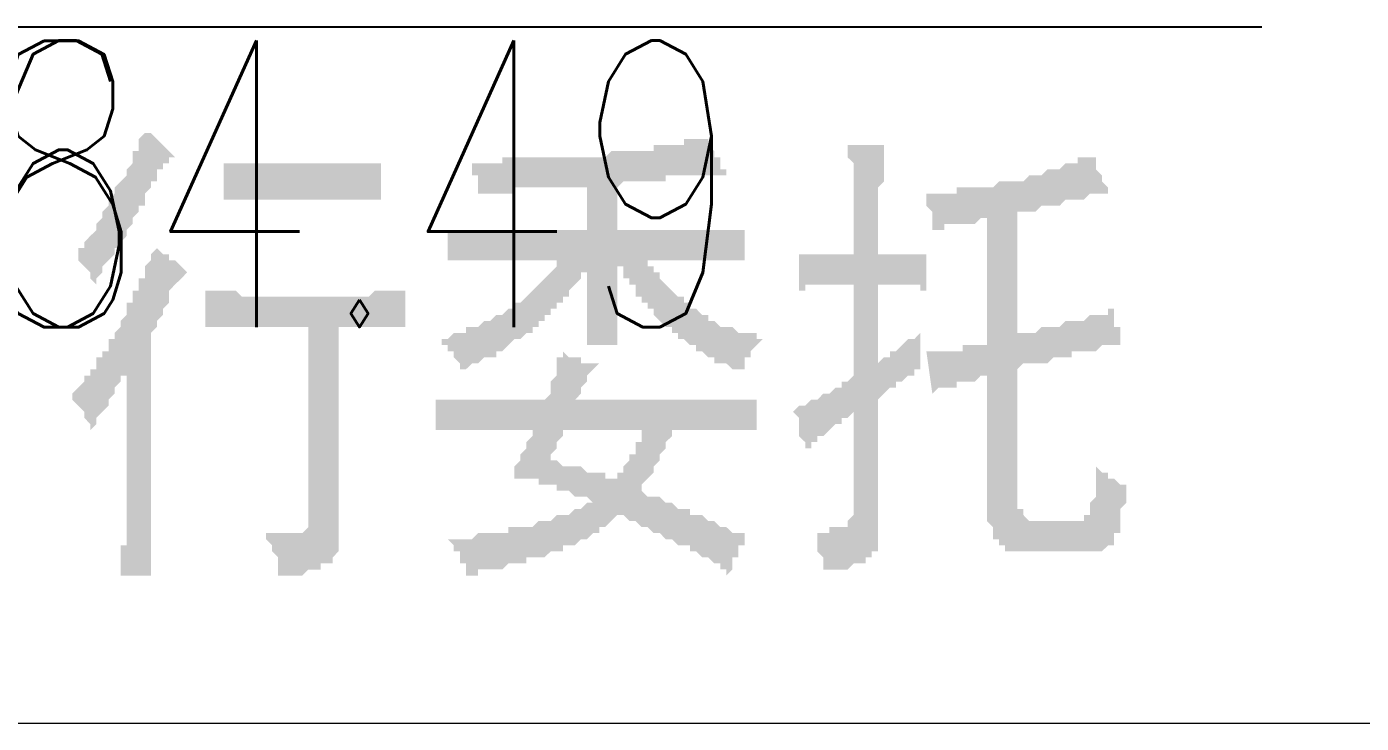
# Model space of a CAD drawing. Header units: millimetres. Extents: x 6156 to 7119, y 3162 to 3647.
# Drawn here: x 7019.28 to 7033.27, y 3521.16 to 3528.45 of the extents above; entities that cross this region are included whole.
import ezdxf
from ezdxf.enums import TextEntityAlignment as Align

# ---------------------------------------------------------------- set-up
doc = ezdxf.new("R2010")
doc.units = ezdxf.units.MM
doc.layers.add('图层1', color=7, linetype='Continuous')
doc.layers.add('点图2', color=30, linetype='Continuous', lineweight=5)
doc.styles.add('HBtxt', font='txt', dxfattribs={"width": 0.7, "bigfont": 'HZTXT'})

msp = doc.modelspace()

# ---------------------------------------------------------------- hatches: boundary and pattern name
at = {"layer": '图层1', "transparency": 33554559}
h = msp.add_hatch(color=256, dxfattribs=at)
h.paths.add_polyline_path([(7022.744, 3525.625), (7022.807, 3525.625), (7022.807, 3525.625), (7022.871, 3525.625), (7022.871, 3525.625), (7022.934, 3525.688), (7022.998, 3525.688), (7022.998, 3525.688), (7023.061, 3525.688), (7023.061, 3525.688), (7023.125, 3525.688), (7023.188, 3525.688), (7023.188, 3525.688), (7023.252, 3525.688), (7023.252, 3525.688), (7023.252, 3525.307), (7023.188, 3525.307), (7023.188, 3525.307), (7023.125, 3525.307), (7023.125, 3525.307), (7023.061, 3525.307), (7023.061, 3525.307), (7022.998, 3525.307), (7022.934, 3525.307), (7022.934, 3525.307), (7022.871, 3525.307), (7022.871, 3525.307), (7022.807, 3525.307), (7022.744, 3525.307), (7022.744, 3525.307), (7022.553, 3525.307), (7022.553, 3523.148), (7022.553, 3523.085), (7022.553, 3523.021), (7022.553, 3523.021), (7022.553, 3522.958), (7022.49, 3522.894), (7022.49, 3522.894), (7022.49, 3522.831), (7022.426, 3522.831), (7022.426, 3522.831), (7022.426, 3522.831), (7022.363, 3522.831), (7022.363, 3522.767), (7022.299, 3522.767), (7022.299, 3522.767), (7022.236, 3522.767), (7022.236, 3522.767), (7022.172, 3522.704), (7022.109, 3522.704), (7022.109, 3522.704), (7022.046, 3522.704), (7021.982, 3522.704), (7021.919, 3522.704), (7021.919, 3522.704), (7021.919, 3522.767), (7021.919, 3522.831), (7021.919, 3522.894), (7021.919, 3522.894), (7021.855, 3522.958), (7021.855, 3523.021), (7021.855, 3523.021), (7021.792, 3523.085), (7021.792, 3523.148), (7021.792, 3523.148), (7021.855, 3523.148), (7021.855, 3523.148), (7021.919, 3523.148), (7021.982, 3523.148), (7021.982, 3523.148), (7022.046, 3523.148), (7022.046, 3523.148), (7022.109, 3523.148), (7022.109, 3523.148), (7022.109, 3523.148), (7022.172, 3523.148), (7022.172, 3523.148), (7022.236, 3523.212), (7022.236, 3523.212), (7022.236, 3523.275), (7022.236, 3523.339), (7022.236, 3523.339), (7022.236, 3525.307), (7021.665, 3525.307), (7021.601, 3525.307), (7021.601, 3525.307), (7021.538, 3525.307), (7021.538, 3525.307), (7021.474, 3525.307), (7021.411, 3525.307), (7021.411, 3525.307), (7021.347, 3525.307), (7021.347, 3525.307), (7021.284, 3525.307), (7021.22, 3525.307), (7021.22, 3525.307), (7021.157, 3525.307), (7021.157, 3525.307), (7021.157, 3525.307), (7021.157, 3525.688), (7021.157, 3525.688), (7021.22, 3525.688), (7021.22, 3525.688), (7021.284, 3525.688), (7021.347, 3525.688), (7021.347, 3525.688), (7021.411, 3525.688), (7021.411, 3525.688), (7021.474, 3525.688), (7021.538, 3525.625), (7021.538, 3525.625), (7021.601, 3525.625), (7021.601, 3525.625), (7021.665, 3525.625), (7021.665, 3525.625)], flags=0)
h.paths.add_polyline_path([(7020.966, 3525.879), (7020.966, 3525.879), (7020.903, 3525.815), (7020.903, 3525.815), (7020.839, 3525.752), (7020.839, 3525.752), (7020.776, 3525.688), (7020.776, 3525.625), (7020.776, 3525.625), (7020.776, 3525.625), (7020.776, 3525.561), (7020.712, 3525.498), (7020.712, 3525.498), (7020.712, 3525.434), (7020.649, 3525.371), (7020.649, 3525.371), (7020.649, 3525.307), (7020.585, 3525.244), (7020.585, 3525.244), (7020.585, 3523.466), (7020.585, 3523.466), (7020.585, 3523.402), (7020.585, 3523.339), (7020.585, 3523.339), (7020.585, 3523.275), (7020.585, 3523.212), (7020.585, 3523.212), (7020.585, 3523.148), (7020.585, 3523.085), (7020.585, 3523.021), (7020.585, 3522.958), (7020.585, 3522.894), (7020.585, 3522.831), (7020.585, 3522.767), (7020.585, 3522.704), (7020.585, 3522.704), (7020.268, 3522.704), (7020.268, 3522.767), (7020.268, 3522.831), (7020.268, 3522.894), (7020.268, 3522.958), (7020.268, 3523.021), (7020.331, 3523.021), (7020.331, 3523.085), (7020.331, 3523.148), (7020.331, 3523.212), (7020.331, 3523.275), (7020.331, 3523.275), (7020.331, 3523.339), (7020.331, 3523.402), (7020.331, 3523.466), (7020.331, 3523.466), (7020.331, 3523.529), (7020.331, 3523.529), (7020.331, 3523.593), (7020.331, 3524.799), (7020.268, 3524.799), (7020.268, 3524.736), (7020.268, 3524.736), (7020.204, 3524.672), (7020.204, 3524.609), (7020.204, 3524.609), (7020.141, 3524.545), (7020.141, 3524.545), (7020.141, 3524.482), (7020.077, 3524.418), (7020.077, 3524.418), (7020.014, 3524.355), (7020.014, 3524.291), (7020.014, 3524.291), (7019.95, 3524.228), (7019.95, 3524.228), (7019.95, 3524.291), (7019.887, 3524.355), (7019.887, 3524.355), (7019.887, 3524.418), (7019.823, 3524.482), (7019.823, 3524.482), (7019.76, 3524.545), (7019.76, 3524.545), (7019.76, 3524.545), (7019.76, 3524.609), (7019.823, 3524.672), (7019.823, 3524.672), (7019.887, 3524.736), (7019.887, 3524.799), (7019.95, 3524.799), (7019.95, 3524.863), (7020.014, 3524.863), (7020.014, 3524.926), (7020.014, 3524.99), (7020.077, 3524.99), (7020.077, 3525.053), (7020.141, 3525.053), (7020.141, 3525.117), (7020.141, 3525.18), (7020.204, 3525.18), (7020.204, 3525.244), (7020.204, 3525.244), (7020.268, 3525.307), (7020.268, 3525.307), (7020.268, 3525.371), (7020.268, 3525.371), (7020.331, 3525.434), (7020.331, 3525.498), (7020.331, 3525.561), (7020.395, 3525.561), (7020.395, 3525.625), (7020.395, 3525.688), (7020.458, 3525.688), (7020.458, 3525.752), (7020.458, 3525.815), (7020.522, 3525.815), (7020.522, 3525.879), (7020.522, 3525.942), (7020.522, 3525.942), (7020.585, 3526.006), (7020.585, 3526.069), (7020.585, 3526.069), (7020.649, 3526.133), (7020.649, 3526.133), (7020.649, 3526.133), (7020.712, 3526.069), (7020.712, 3526.069), (7020.776, 3526.069), (7020.776, 3526.006), (7020.839, 3526.006), (7020.839, 3526.006), (7020.903, 3525.942), (7020.903, 3525.942), (7020.966, 3525.879), (7020.966, 3525.879)], flags=0)
h.paths.add_polyline_path([(7022.49, 3527.022), (7022.553, 3527.022), (7022.553, 3527.022), (7022.617, 3527.022), (7022.617, 3527.022), (7022.68, 3527.022), (7022.68, 3527.022), (7022.744, 3527.022), (7022.807, 3527.022), (7022.807, 3527.022), (7022.871, 3527.022), (7022.871, 3527.022), (7022.934, 3527.022), (7022.998, 3527.022), (7022.998, 3527.022), (7022.998, 3526.641), (7022.998, 3526.641), (7022.934, 3526.641), (7022.871, 3526.641), (7022.871, 3526.641), (7022.807, 3526.641), (7022.807, 3526.641), (7022.744, 3526.641), (7022.68, 3526.641), (7022.68, 3526.641), (7022.617, 3526.641), (7022.617, 3526.641), (7022.553, 3526.641), (7022.49, 3526.641), (7022.49, 3526.641), (7022.49, 3526.641), (7021.919, 3526.641), (7021.855, 3526.641), (7021.855, 3526.641), (7021.792, 3526.641), (7021.728, 3526.641), (7021.728, 3526.641), (7021.665, 3526.641), (7021.601, 3526.641), (7021.601, 3526.641), (7021.538, 3526.641), (7021.538, 3526.641), (7021.474, 3526.641), (7021.474, 3526.641), (7021.411, 3526.641), (7021.411, 3526.641), (7021.347, 3526.641), (7021.347, 3527.022), (7021.411, 3527.022), (7021.411, 3527.022), (7021.474, 3527.022), (7021.474, 3527.022), (7021.538, 3527.022), (7021.538, 3527.022), (7021.601, 3527.022), (7021.601, 3527.022), (7021.665, 3527.022), (7021.728, 3527.022), (7021.728, 3527.022), (7021.792, 3527.022), (7021.855, 3527.022), (7021.855, 3527.022), (7021.919, 3527.022)], flags=0)
h.paths.add_polyline_path([(7020.839, 3527.085), (7020.839, 3527.085), (7020.776, 3527.085), (7020.776, 3527.085), (7020.776, 3527.022), (7020.712, 3527.022), (7020.712, 3526.958), (7020.649, 3526.958), (7020.649, 3526.895), (7020.649, 3526.831), (7020.585, 3526.831), (7020.585, 3526.768), (7020.522, 3526.704), (7020.522, 3526.704), (7020.522, 3526.641), (7020.522, 3526.577), (7020.458, 3526.577), (7020.458, 3526.514), (7020.458, 3526.514), (7020.395, 3526.45), (7020.395, 3526.387), (7020.395, 3526.387), (7020.331, 3526.323), (7020.331, 3526.323), (7020.331, 3526.26), (7020.268, 3526.196), (7020.268, 3526.196), (7020.268, 3526.133), (7020.204, 3526.133), (7020.204, 3526.069), (7020.141, 3526.006), (7020.141, 3526.006), (7020.077, 3525.942), (7020.077, 3525.879), (7020.077, 3525.879), (7020.014, 3525.815), (7020.014, 3525.752), (7019.95, 3525.815), (7019.95, 3525.879), (7019.95, 3525.879), (7019.887, 3525.942), (7019.887, 3525.942), (7019.823, 3526.006), (7019.823, 3526.069), (7019.823, 3526.069), (7019.823, 3526.133), (7019.887, 3526.133), (7019.887, 3526.196), (7019.887, 3526.196), (7019.95, 3526.26), (7019.95, 3526.26), (7020.014, 3526.323), (7020.014, 3526.387), (7020.014, 3526.387), (7020.077, 3526.45), (7020.077, 3526.45), (7020.077, 3526.514), (7020.141, 3526.577), (7020.141, 3526.577), (7020.141, 3526.641), (7020.204, 3526.704), (7020.204, 3526.704), (7020.204, 3526.768), (7020.268, 3526.831), (7020.268, 3526.831), (7020.331, 3526.895), (7020.331, 3526.958), (7020.331, 3526.958), (7020.395, 3527.022), (7020.395, 3527.085), (7020.395, 3527.149), (7020.458, 3527.149), (7020.458, 3527.212), (7020.458, 3527.212), (7020.458, 3527.276), (7020.522, 3527.339), (7020.522, 3527.339), (7020.522, 3527.403), (7020.522, 3527.339), (7020.585, 3527.339), (7020.585, 3527.339), (7020.649, 3527.276), (7020.649, 3527.276), (7020.712, 3527.212), (7020.712, 3527.212), (7020.776, 3527.149), (7020.776, 3527.149), (7020.839, 3527.085), (7020.839, 3527.085)], flags=0)
h = msp.add_hatch(color=256, dxfattribs=at)
h.paths.add_polyline_path([(7026.617, 3526.895), (7026.617, 3526.895), (7026.554, 3526.895), (7026.554, 3526.895), (7026.49, 3526.895), (7026.427, 3526.895), (7026.427, 3526.895), (7026.363, 3526.895), (7026.363, 3526.895), (7026.3, 3526.895), (7026.3, 3526.895), (7026.236, 3526.895), (7026.173, 3526.895), (7026.173, 3526.895), (7026.109, 3526.895), (7026.046, 3526.895), (7026.046, 3526.895), (7025.982, 3526.895), (7025.982, 3526.831), (7025.919, 3526.831), (7025.855, 3526.831), (7025.855, 3526.831), (7025.792, 3526.831), (7025.792, 3526.831), (7025.728, 3526.831), (7025.728, 3526.831), (7025.665, 3526.831), (7025.601, 3526.831), (7025.601, 3526.831), (7025.538, 3526.831), (7025.538, 3526.831), (7025.474, 3526.768), (7025.474, 3526.768), (7025.474, 3526.323), (7026.3, 3526.323), (7026.3, 3526.323), (7026.363, 3526.323), (7026.427, 3526.323), (7026.49, 3526.323), (7026.49, 3526.323), (7026.554, 3526.323), (7026.554, 3526.323), (7026.617, 3526.323), (7026.681, 3526.323), (7026.681, 3526.323), (7026.744, 3526.323), (7026.744, 3526.323), (7026.808, 3526.323), (7026.808, 3526.323), (7026.808, 3526.323), (7026.808, 3526.006), (7026.808, 3526.006), (7026.744, 3526.006), (7026.744, 3526.006), (7026.681, 3526.006), (7026.681, 3526.006), (7026.617, 3526.006), (7026.617, 3526.006), (7026.554, 3526.006), (7026.554, 3526.006), (7026.49, 3526.006), (7026.427, 3526.006), (7026.427, 3526.006), (7026.363, 3526.006), (7026.3, 3526.006), (7026.3, 3526.006), (7025.792, 3526.006), (7025.792, 3525.942), (7025.855, 3525.942), (7025.855, 3525.879), (7025.919, 3525.879), (7025.919, 3525.815), (7025.919, 3525.815), (7025.982, 3525.752), (7025.982, 3525.752), (7026.046, 3525.688), (7026.046, 3525.688), (7026.109, 3525.625), (7026.109, 3525.625), (7026.173, 3525.625), (7026.173, 3525.561), (7026.236, 3525.561), (7026.236, 3525.498), (7026.3, 3525.498), (7026.3, 3525.498), (7026.363, 3525.434), (7026.363, 3525.434), (7026.427, 3525.434), (7026.427, 3525.371), (7026.49, 3525.371), (7026.49, 3525.371), (7026.554, 3525.307), (7026.617, 3525.307), (7026.617, 3525.307), (7026.681, 3525.307), (7026.681, 3525.307), (7026.744, 3525.244), (7026.744, 3525.244), (7026.808, 3525.244), (7026.808, 3525.244), (7026.871, 3525.244), (7026.935, 3525.244), (7026.935, 3525.18), (7026.998, 3525.18), (7026.998, 3525.18), (7026.998, 3525.18), (7026.935, 3525.117), (7026.935, 3525.117), (7026.871, 3525.053), (7026.871, 3525.053), (7026.871, 3524.99), (7026.808, 3524.99), (7026.808, 3524.926), (7026.808, 3524.863), (7026.808, 3524.863), (7026.744, 3524.863), (7026.681, 3524.863), (7026.681, 3524.863), (7026.617, 3524.926), (7026.617, 3524.926), (7026.554, 3524.926), (7026.49, 3524.926), (7026.49, 3524.99), (7026.427, 3524.99), (7026.427, 3524.99), (7026.363, 3525.053), (7026.363, 3525.053), (7026.3, 3525.053), (7026.3, 3525.117), (7026.236, 3525.117), (7026.236, 3525.117), (7026.173, 3525.18), (7026.173, 3525.18), (7026.109, 3525.18), (7026.109, 3525.244), (7026.046, 3525.244), (7026.046, 3525.244), (7026.046, 3525.307), (7025.982, 3525.307), (7025.982, 3525.307), (7025.919, 3525.371), (7025.919, 3525.371), (7025.855, 3525.434), (7025.855, 3525.434), (7025.855, 3525.498), (7025.792, 3525.498), (7025.792, 3525.561), (7025.728, 3525.561), (7025.728, 3525.625), (7025.665, 3525.625), (7025.665, 3525.688), (7025.665, 3525.752), (7025.601, 3525.752), (7025.601, 3525.815), (7025.538, 3525.815), (7025.538, 3525.879), (7025.538, 3525.942), (7025.474, 3525.942), (7025.474, 3526.006), (7025.474, 3526.006), (7025.474, 3525.942), (7025.474, 3525.879), (7025.474, 3525.815), (7025.474, 3525.752), (7025.474, 3525.688), (7025.474, 3525.625), (7025.474, 3525.561), (7025.474, 3525.498), (7025.474, 3525.434), (7025.474, 3525.434), (7025.474, 3525.371), (7025.474, 3525.307), (7025.474, 3525.244), (7025.474, 3525.244), (7025.474, 3525.18), (7025.474, 3525.18), (7025.474, 3525.117), (7025.474, 3525.117), (7025.157, 3525.117), (7025.157, 3525.117), (7025.157, 3525.18), (7025.157, 3525.244), (7025.157, 3525.244), (7025.157, 3525.307), (7025.157, 3525.371), (7025.157, 3525.371), (7025.157, 3525.434), (7025.157, 3525.498), (7025.157, 3525.561), (7025.157, 3525.625), (7025.157, 3525.625), (7025.157, 3525.688), (7025.157, 3525.752), (7025.157, 3525.815), (7025.157, 3525.879), (7025.157, 3525.942), (7025.157, 3525.879), (7025.093, 3525.879), (7025.093, 3525.815), (7025.03, 3525.752), (7025.03, 3525.752), (7024.966, 3525.688), (7024.966, 3525.688), (7024.966, 3525.625), (7024.903, 3525.625), (7024.903, 3525.561), (7024.839, 3525.561), (7024.839, 3525.498), (7024.776, 3525.498), (7024.776, 3525.434), (7024.712, 3525.434), (7024.712, 3525.371), (7024.649, 3525.371), (7024.649, 3525.307), (7024.585, 3525.307), (7024.585, 3525.307), (7024.585, 3525.244), (7024.522, 3525.244), (7024.522, 3525.244), (7024.522, 3525.244), (7024.459, 3525.18), (7024.395, 3525.18), (7024.395, 3525.18), (7024.332, 3525.117), (7024.332, 3525.117), (7024.268, 3525.053), (7024.268, 3525.053), (7024.205, 3525.053), (7024.205, 3524.99), (7024.141, 3524.99), (7024.141, 3524.99), (7024.078, 3524.99), (7024.014, 3524.926), (7024.014, 3524.926), (7023.951, 3524.926), (7023.951, 3524.926), (7023.887, 3524.863), (7023.887, 3524.863), (7023.824, 3524.863), (7023.824, 3524.863), (7023.824, 3524.863), (7023.824, 3524.926), (7023.76, 3524.99), (7023.76, 3524.99), (7023.76, 3525.053), (7023.697, 3525.053), (7023.697, 3525.117), (7023.633, 3525.117), (7023.633, 3525.18), (7023.633, 3525.18), (7023.633, 3525.18), (7023.697, 3525.18), (7023.76, 3525.244), (7023.76, 3525.244), (7023.824, 3525.244), (7023.887, 3525.244), (7023.887, 3525.307), (7023.951, 3525.307), (7023.951, 3525.307), (7024.014, 3525.307), (7024.014, 3525.307), (7024.078, 3525.371), (7024.141, 3525.371), (7024.141, 3525.371), (7024.205, 3525.434), (7024.205, 3525.434), (7024.268, 3525.434), (7024.268, 3525.434), (7024.332, 3525.498), (7024.332, 3525.498), (7024.332, 3525.498), (7024.395, 3525.498), (7024.395, 3525.561), (7024.459, 3525.561), (7024.459, 3525.561), (7024.522, 3525.625), (7024.522, 3525.625), (7024.585, 3525.688), (7024.585, 3525.688), (7024.649, 3525.752), (7024.649, 3525.752), (7024.712, 3525.815), (7024.712, 3525.815), (7024.776, 3525.879), (7024.776, 3525.879), (7024.839, 3525.942), (7024.839, 3525.942), (7024.839, 3526.006), (7024.903, 3526.006), (7024.268, 3526.006), (7024.205, 3526.006), (7024.205, 3526.006), (7024.141, 3526.006), (7024.141, 3526.006), (7024.078, 3526.006), (7024.014, 3526.006), (7024.014, 3526.006), (7023.951, 3526.006), (7023.951, 3526.006), (7023.887, 3526.006), (7023.824, 3526.006), (7023.824, 3526.006), (7023.76, 3526.006), (7023.76, 3526.006), (7023.697, 3526.006), (7023.697, 3526.323), (7023.76, 3526.323), (7023.824, 3526.323), (7023.824, 3526.323), (7023.887, 3526.323), (7023.887, 3526.323), (7023.951, 3526.323), (7024.014, 3526.323), (7024.014, 3526.323), (7024.078, 3526.323), (7024.078, 3526.323), (7024.141, 3526.323), (7024.141, 3526.323), (7024.205, 3526.323), (7024.268, 3526.323), (7024.268, 3526.323), (7025.157, 3526.323), (7025.157, 3526.768), (7025.157, 3526.768), (7025.093, 3526.768), (7025.03, 3526.768), (7025.03, 3526.768), (7024.966, 3526.768), (7024.966, 3526.768), (7024.903, 3526.768), (7024.839, 3526.768), (7024.839, 3526.768), (7024.776, 3526.768), (7024.776, 3526.768), (7024.712, 3526.768), (7024.712, 3526.768), (7024.649, 3526.768), (7024.649, 3526.768), (7024.585, 3526.768), (7024.585, 3526.768), (7024.522, 3526.768), (7024.459, 3526.768), (7024.459, 3526.768), (7024.395, 3526.768), (7024.395, 3526.704), (7024.332, 3526.704), (7024.268, 3526.704), (7024.268, 3526.704), (7024.205, 3526.704), (7024.205, 3526.704), (7024.141, 3526.704), (7024.078, 3526.704), (7024.078, 3526.704), (7024.014, 3526.704), (7024.014, 3526.704), (7024.014, 3526.768), (7024.014, 3526.768), (7024.014, 3526.831), (7024.014, 3526.895), (7023.951, 3526.895), (7023.951, 3526.958), (7023.951, 3527.022), (7023.951, 3527.022), (7023.951, 3527.022), (7024.014, 3527.022), (7024.014, 3527.022), (7024.078, 3527.022), (7024.141, 3527.022), (7024.141, 3527.022), (7024.205, 3527.022), (7024.268, 3527.022), (7024.268, 3527.085), (7024.332, 3527.085), (7024.395, 3527.085), (7024.395, 3527.085), (7024.459, 3527.085), (7024.459, 3527.085), (7024.522, 3527.085), (7024.585, 3527.085), (7024.585, 3527.085), (7024.649, 3527.085), (7024.649, 3527.085), (7024.712, 3527.085), (7024.776, 3527.085), (7024.776, 3527.085), (7024.839, 3527.085), (7024.839, 3527.085), (7024.903, 3527.085), (7024.903, 3527.085), (7024.966, 3527.085), (7025.03, 3527.085), (7025.03, 3527.085), (7025.093, 3527.085), (7025.093, 3527.085), (7025.157, 3527.085), (7025.157, 3527.085), (7025.22, 3527.085), (7025.22, 3527.085), (7025.284, 3527.085), (7025.284, 3527.085), (7025.347, 3527.085), (7025.411, 3527.149), (7025.411, 3527.149), (7025.474, 3527.149), (7025.538, 3527.149), (7025.538, 3527.149), (7025.601, 3527.149), (7025.601, 3527.149), (7025.665, 3527.149), (7025.728, 3527.149), (7025.728, 3527.149), (7025.792, 3527.149), (7025.855, 3527.149), (7025.855, 3527.212), (7025.919, 3527.212), (7025.919, 3527.212), (7025.982, 3527.212), (7025.982, 3527.212), (7026.046, 3527.212), (7026.109, 3527.212), (7026.109, 3527.212), (7026.173, 3527.212), (7026.173, 3527.276), (7026.236, 3527.276), (7026.236, 3527.276), (7026.3, 3527.276), (7026.3, 3527.276), (7026.363, 3527.276), (7026.363, 3527.276), (7026.427, 3527.276), (7026.427, 3527.276), (7026.427, 3527.212), (7026.49, 3527.149), (7026.49, 3527.085), (7026.554, 3527.085), (7026.554, 3527.022), (7026.554, 3526.958), (7026.617, 3526.958), (7026.617, 3526.958), (7026.617, 3526.895), (7026.617, 3526.895)], flags=0)
h.paths.add_polyline_path([(7025.284, 3524.926), (7025.22, 3524.863), (7025.22, 3524.863), (7025.157, 3524.799), (7025.157, 3524.736), (7025.157, 3524.736), (7025.093, 3524.672), (7025.093, 3524.672), (7025.093, 3524.609), (7025.03, 3524.545), (7025.03, 3524.545), (7026.427, 3524.545), (7026.427, 3524.545), (7026.49, 3524.545), (7026.554, 3524.545), (7026.554, 3524.545), (7026.617, 3524.545), (7026.617, 3524.545), (7026.681, 3524.545), (7026.744, 3524.545), (7026.744, 3524.545), (7026.808, 3524.545), (7026.808, 3524.545), (7026.871, 3524.545), (7026.871, 3524.545), (7026.935, 3524.545), (7026.935, 3524.228), (7026.871, 3524.228), (7026.871, 3524.228), (7026.808, 3524.228), (7026.744, 3524.228), (7026.744, 3524.228), (7026.681, 3524.228), (7026.681, 3524.228), (7026.617, 3524.228), (7026.554, 3524.228), (7026.554, 3524.228), (7026.49, 3524.228), (7026.49, 3524.228), (7026.427, 3524.228), (7026.427, 3524.228), (7026.046, 3524.228), (7026.046, 3524.164), (7026.046, 3524.164), (7025.982, 3524.101), (7025.982, 3524.037), (7025.982, 3524.037), (7025.919, 3523.974), (7025.919, 3523.91), (7025.919, 3523.91), (7025.855, 3523.847), (7025.855, 3523.783), (7025.855, 3523.783), (7025.792, 3523.72), (7025.792, 3523.72), (7025.728, 3523.656), (7025.728, 3523.593), (7025.728, 3523.593), (7025.728, 3523.593), (7025.792, 3523.529), (7025.855, 3523.529), (7025.855, 3523.529), (7025.919, 3523.529), (7025.982, 3523.466), (7025.982, 3523.466), (7026.046, 3523.466), (7026.046, 3523.466), (7026.109, 3523.402), (7026.173, 3523.402), (7026.173, 3523.402), (7026.236, 3523.402), (7026.236, 3523.339), (7026.3, 3523.339), (7026.3, 3523.339), (7026.363, 3523.339), (7026.427, 3523.276), (7026.427, 3523.276), (7026.49, 3523.276), (7026.49, 3523.276), (7026.554, 3523.212), (7026.554, 3523.212), (7026.617, 3523.212), (7026.617, 3523.212), (7026.681, 3523.149), (7026.681, 3523.149), (7026.744, 3523.149), (7026.744, 3523.149), (7026.808, 3523.149), (7026.808, 3523.085), (7026.808, 3523.085), (7026.808, 3523.085), (7026.808, 3523.022), (7026.744, 3523.022), (7026.744, 3522.958), (7026.744, 3522.895), (7026.681, 3522.895), (7026.681, 3522.831), (7026.681, 3522.768), (7026.681, 3522.768), (7026.617, 3522.704), (7026.617, 3522.768), (7026.617, 3522.768), (7026.554, 3522.768), (7026.554, 3522.768), (7026.554, 3522.831), (7026.49, 3522.831), (7026.49, 3522.831), (7026.49, 3522.831), (7026.427, 3522.895), (7026.427, 3522.895), (7026.363, 3522.895), (7026.363, 3522.895), (7026.3, 3522.958), (7026.3, 3522.958), (7026.236, 3522.958), (7026.236, 3523.022), (7026.173, 3523.022), (7026.173, 3523.022), (7026.109, 3523.022), (7026.046, 3523.085), (7026.046, 3523.085), (7025.982, 3523.085), (7025.919, 3523.149), (7025.919, 3523.149), (7025.855, 3523.149), (7025.792, 3523.212), (7025.792, 3523.212), (7025.728, 3523.212), (7025.665, 3523.276), (7025.665, 3523.276), (7025.601, 3523.276), (7025.538, 3523.339), (7025.474, 3523.339), (7025.474, 3523.339), (7025.411, 3523.276), (7025.411, 3523.276), (7025.347, 3523.212), (7025.347, 3523.212), (7025.284, 3523.212), (7025.284, 3523.149), (7025.22, 3523.149), (7025.22, 3523.149), (7025.157, 3523.085), (7025.157, 3523.085), (7025.093, 3523.085), (7025.093, 3523.085), (7025.03, 3523.022), (7025.03, 3523.022), (7024.966, 3523.022), (7024.903, 3523.022), (7024.903, 3522.958), (7024.839, 3522.958), (7024.839, 3522.958), (7024.776, 3522.958), (7024.712, 3522.895), (7024.712, 3522.895), (7024.649, 3522.895), (7024.649, 3522.895), (7024.585, 3522.895), (7024.522, 3522.895), (7024.522, 3522.831), (7024.459, 3522.831), (7024.395, 3522.831), (7024.395, 3522.831), (7024.332, 3522.831), (7024.268, 3522.768), (7024.268, 3522.768), (7024.205, 3522.768), (7024.205, 3522.768), (7024.141, 3522.768), (7024.141, 3522.768), (7024.078, 3522.768), (7024.014, 3522.768), (7024.014, 3522.704), (7023.951, 3522.704), (7023.951, 3522.704), (7023.951, 3522.704), (7023.887, 3522.704), (7023.887, 3522.704), (7023.887, 3522.768), (7023.887, 3522.768), (7023.887, 3522.831), (7023.824, 3522.831), (7023.824, 3522.895), (7023.824, 3522.958), (7023.76, 3522.958), (7023.76, 3523.022), (7023.697, 3523.085), (7023.697, 3523.085), (7023.76, 3523.085), (7023.76, 3523.085), (7023.824, 3523.085), (7023.887, 3523.085), (7023.951, 3523.085), (7023.951, 3523.085), (7024.014, 3523.149), (7024.014, 3523.149), (7024.078, 3523.149), (7024.141, 3523.149), (7024.141, 3523.149), (7024.205, 3523.149), (7024.268, 3523.149), (7024.268, 3523.149), (7024.332, 3523.149), (7024.332, 3523.212), (7024.395, 3523.212), (7024.395, 3523.212), (7024.459, 3523.212), (7024.459, 3523.212), (7024.522, 3523.212), (7024.522, 3523.212), (7024.585, 3523.212), (7024.585, 3523.212), (7024.649, 3523.276), (7024.649, 3523.276), (7024.712, 3523.276), (7024.776, 3523.276), (7024.776, 3523.276), (7024.839, 3523.339), (7024.903, 3523.339), (7024.903, 3523.339), (7024.966, 3523.339), (7024.966, 3523.339), (7025.03, 3523.402), (7025.03, 3523.402), (7025.093, 3523.402), (7025.093, 3523.402), (7025.157, 3523.466), (7025.157, 3523.466), (7025.22, 3523.466), (7025.22, 3523.466), (7025.157, 3523.529), (7025.157, 3523.529), (7025.093, 3523.529), (7025.03, 3523.529), (7025.03, 3523.529), (7024.966, 3523.593), (7024.966, 3523.593), (7024.903, 3523.593), (7024.903, 3523.593), (7024.839, 3523.593), (7024.839, 3523.656), (7024.776, 3523.656), (7024.776, 3523.656), (7024.712, 3523.656), (7024.712, 3523.656), (7024.649, 3523.656), (7024.649, 3523.72), (7024.585, 3523.72), (7024.522, 3523.72), (7024.522, 3523.72), (7024.459, 3523.72), (7024.395, 3523.72), (7024.395, 3523.783), (7024.332, 3523.783), (7024.395, 3523.783), (7024.395, 3523.847), (7024.459, 3523.91), (7024.459, 3523.974), (7024.459, 3523.974), (7024.522, 3524.037), (7024.522, 3524.101), (7024.522, 3524.101), (7024.585, 3524.164), (7024.585, 3524.164), (7024.585, 3524.228), (7024.649, 3524.228), (7024.141, 3524.228), (7024.078, 3524.228), (7024.078, 3524.228), (7024.014, 3524.228), (7024.014, 3524.228), (7023.951, 3524.228), (7023.951, 3524.228), (7023.887, 3524.228), (7023.824, 3524.228), (7023.824, 3524.228), (7023.76, 3524.228), (7023.76, 3524.228), (7023.697, 3524.228), (7023.633, 3524.228), (7023.633, 3524.228), (7023.57, 3524.228), (7023.57, 3524.228), (7023.57, 3524.545), (7023.633, 3524.545), (7023.633, 3524.545), (7023.697, 3524.545), (7023.697, 3524.545), (7023.76, 3524.545), (7023.824, 3524.545), (7023.824, 3524.545), (7023.887, 3524.545), (7023.887, 3524.545), (7023.951, 3524.545), (7024.014, 3524.545), (7024.014, 3524.545), (7024.078, 3524.545), (7024.078, 3524.545), (7024.141, 3524.545), (7024.141, 3524.545), (7024.712, 3524.545), (7024.776, 3524.609), (7024.776, 3524.609), (7024.776, 3524.672), (7024.776, 3524.736), (7024.839, 3524.799), (7024.839, 3524.799), (7024.839, 3524.863), (7024.839, 3524.926), (7024.839, 3524.99), (7024.903, 3524.99), (7024.903, 3525.053), (7024.903, 3525.053), (7024.903, 3525.053), (7024.966, 3524.99), (7025.03, 3524.99), (7025.03, 3524.99), (7025.093, 3524.99), (7025.093, 3524.926), (7025.157, 3524.926), (7025.157, 3524.926), (7025.22, 3524.926), (7025.22, 3524.926), (7025.284, 3524.926)], flags=0)
h.paths.add_polyline_path([(7024.776, 3523.91), (7024.839, 3523.91), (7024.839, 3523.91), (7024.903, 3523.847), (7024.966, 3523.847), (7025.03, 3523.847), (7025.03, 3523.847), (7025.093, 3523.847), (7025.157, 3523.783), (7025.157, 3523.783), (7025.22, 3523.783), (7025.22, 3523.783), (7025.284, 3523.783), (7025.284, 3523.783), (7025.347, 3523.783), (7025.347, 3523.72), (7025.411, 3523.72), (7025.411, 3523.72), (7025.474, 3523.72), (7025.474, 3523.72), (7025.474, 3523.783), (7025.538, 3523.783), (7025.538, 3523.847), (7025.601, 3523.91), (7025.601, 3523.91), (7025.601, 3523.974), (7025.665, 3523.974), (7025.665, 3524.037), (7025.665, 3524.101), (7025.728, 3524.101), (7025.728, 3524.164), (7025.728, 3524.164), (7025.728, 3524.228), (7025.728, 3524.228), (7024.966, 3524.228), (7024.903, 3524.228), (7024.903, 3524.164), (7024.903, 3524.164), (7024.839, 3524.101), (7024.839, 3524.101), (7024.839, 3524.037), (7024.776, 3523.974), (7024.776, 3523.91)], flags=0)
h = msp.add_hatch(color=256, dxfattribs=at)
h.paths.add_polyline_path([(7030.745, 3525.117), (7030.681, 3525.117), (7030.681, 3525.117), (7030.681, 3525.117), (7030.681, 3525.117), (7030.618, 3525.117), (7030.618, 3525.117), (7030.618, 3525.117), (7030.554, 3525.117), (7030.554, 3525.117), (7030.491, 3525.053), (7030.491, 3525.053), (7030.427, 3525.053), (7030.427, 3525.053), (7030.364, 3525.053), (7030.364, 3525.053), (7030.3, 3525.053), (7030.237, 3525.053), (7030.237, 3524.99), (7030.173, 3524.99), (7030.11, 3524.99), (7030.046, 3524.99), (7030.046, 3524.99), (7029.983, 3524.926), (7029.919, 3524.926), (7029.856, 3524.926), (7029.792, 3524.926), (7029.729, 3524.926), (7029.665, 3524.863), (7029.665, 3524.863), (7029.665, 3523.529), (7029.665, 3523.529), (7029.665, 3523.466), (7029.665, 3523.402), (7029.729, 3523.402), (7029.729, 3523.339), (7029.729, 3523.339), (7029.792, 3523.275), (7029.792, 3523.275), (7029.856, 3523.275), (7029.856, 3523.275), (7029.919, 3523.275), (7030.237, 3523.275), (7030.3, 3523.275), (7030.3, 3523.275), (7030.364, 3523.275), (7030.364, 3523.339), (7030.427, 3523.339), (7030.427, 3523.339), (7030.427, 3523.339), (7030.427, 3523.402), (7030.427, 3523.402), (7030.427, 3523.466), (7030.491, 3523.529), (7030.491, 3523.529), (7030.491, 3523.593), (7030.491, 3523.656), (7030.491, 3523.72), (7030.491, 3523.847), (7030.491, 3523.847), (7030.554, 3523.783), (7030.554, 3523.783), (7030.618, 3523.783), (7030.618, 3523.72), (7030.681, 3523.72), (7030.681, 3523.72), (7030.745, 3523.656), (7030.745, 3523.656), (7030.808, 3523.656), (7030.808, 3523.656), (7030.808, 3523.593), (7030.808, 3523.529), (7030.808, 3523.466), (7030.745, 3523.402), (7030.745, 3523.339), (7030.745, 3523.275), (7030.745, 3523.275), (7030.745, 3523.212), (7030.745, 3523.148), (7030.681, 3523.148), (7030.681, 3523.085), (7030.681, 3523.085), (7030.681, 3523.085), (7030.681, 3523.021), (7030.618, 3523.021), (7030.618, 3523.021), (7030.554, 3522.958), (7030.554, 3522.958), (7030.491, 3522.958), (7030.427, 3522.958), (7030.427, 3522.958), (7030.364, 3522.958), (7030.364, 3522.958), (7029.729, 3522.958), (7029.665, 3522.958), (7029.665, 3522.958), (7029.602, 3522.958), (7029.602, 3522.958), (7029.538, 3522.958), (7029.538, 3523.021), (7029.475, 3523.021), (7029.475, 3523.085), (7029.411, 3523.085), (7029.411, 3523.148), (7029.411, 3523.148), (7029.411, 3523.212), (7029.411, 3523.212), (7029.348, 3523.275), (7029.348, 3523.275), (7029.348, 3524.799), (7029.348, 3524.799), (7029.284, 3524.799), (7029.221, 3524.736), (7029.221, 3524.736), (7029.157, 3524.736), (7029.094, 3524.736), (7029.094, 3524.736), (7029.03, 3524.736), (7029.03, 3524.672), (7028.967, 3524.672), (7028.967, 3524.672), (7028.903, 3524.672), (7028.903, 3524.672), (7028.84, 3524.672), (7028.84, 3524.672), (7028.776, 3524.609), (7028.776, 3524.609), (7028.713, 3525.053), (7028.713, 3525.053), (7028.776, 3525.053), (7028.776, 3525.053), (7028.84, 3525.053), (7028.84, 3525.053), (7028.903, 3525.053), (7028.903, 3525.053), (7028.967, 3525.053), (7028.967, 3525.053), (7029.03, 3525.053), (7029.094, 3525.053), (7029.094, 3525.117), (7029.157, 3525.117), (7029.221, 3525.117), (7029.221, 3525.117), (7029.284, 3525.117), (7029.348, 3525.117), (7029.348, 3525.117), (7029.348, 3526.45), (7029.348, 3526.45), (7029.284, 3526.45), (7029.221, 3526.387), (7029.221, 3526.387), (7029.157, 3526.387), (7029.094, 3526.387), (7029.094, 3526.387), (7029.03, 3526.387), (7029.03, 3526.387), (7028.967, 3526.387), (7028.903, 3526.387), (7028.903, 3526.323), (7028.84, 3526.323), (7028.84, 3526.323), (7028.84, 3526.323), (7028.776, 3526.323), (7028.776, 3526.387), (7028.776, 3526.45), (7028.776, 3526.45), (7028.776, 3526.514), (7028.713, 3526.577), (7028.713, 3526.577), (7028.713, 3526.641), (7028.713, 3526.704), (7028.713, 3526.704), (7028.776, 3526.704), (7028.776, 3526.704), (7028.776, 3526.704), (7028.84, 3526.704), (7028.84, 3526.704), (7028.903, 3526.704), (7028.967, 3526.704), (7028.967, 3526.704), (7029.03, 3526.704), (7029.03, 3526.768), (7029.094, 3526.768), (7029.157, 3526.768), (7029.157, 3526.768), (7029.221, 3526.768), (7029.284, 3526.768), (7029.284, 3526.768), (7029.348, 3526.768), (7029.411, 3526.768), (7029.411, 3526.768), (7029.475, 3526.831), (7029.475, 3526.831), (7029.538, 3526.831), (7029.538, 3526.831), (7029.602, 3526.831), (7029.602, 3526.831), (7029.665, 3526.831), (7029.665, 3526.831), (7029.729, 3526.831), (7029.792, 3526.895), (7029.792, 3526.895), (7029.856, 3526.895), (7029.856, 3526.895), (7029.919, 3526.895), (7029.919, 3526.895), (7029.983, 3526.958), (7030.046, 3526.958), (7030.046, 3526.958), (7030.11, 3526.958), (7030.11, 3526.958), (7030.173, 3527.022), (7030.237, 3527.022), (7030.237, 3527.022), (7030.3, 3527.022), (7030.3, 3527.085), (7030.364, 3527.085), (7030.427, 3527.085), (7030.427, 3527.085), (7030.427, 3527.085), (7030.491, 3527.085), (7030.491, 3527.022), (7030.491, 3526.958), (7030.491, 3526.958), (7030.554, 3526.895), (7030.554, 3526.831), (7030.554, 3526.831), (7030.618, 3526.768), (7030.618, 3526.704), (7030.618, 3526.704), (7030.554, 3526.704), (7030.554, 3526.704), (7030.554, 3526.704), (7030.491, 3526.704), (7030.491, 3526.704), (7030.427, 3526.704), (7030.427, 3526.704), (7030.364, 3526.641), (7030.364, 3526.641), (7030.3, 3526.641), (7030.3, 3526.641), (7030.237, 3526.641), (7030.237, 3526.641), (7030.173, 3526.641), (7030.11, 3526.577), (7030.11, 3526.577), (7030.046, 3526.577), (7029.983, 3526.577), (7029.983, 3526.577), (7029.919, 3526.577), (7029.856, 3526.514), (7029.792, 3526.514), (7029.729, 3526.514), (7029.729, 3526.514), (7029.665, 3526.514), (7029.665, 3525.244), (7029.729, 3525.244), (7029.792, 3525.244), (7029.856, 3525.244), (7029.856, 3525.244), (7029.919, 3525.307), (7029.983, 3525.307), (7030.046, 3525.307), (7030.11, 3525.307), (7030.11, 3525.307), (7030.173, 3525.371), (7030.237, 3525.371), (7030.237, 3525.371), (7030.3, 3525.371), (7030.3, 3525.371), (7030.364, 3525.371), (7030.427, 3525.434), (7030.427, 3525.434), (7030.491, 3525.434), (7030.491, 3525.434), (7030.554, 3525.434), (7030.554, 3525.434), (7030.554, 3525.434), (7030.618, 3525.434), (7030.618, 3525.498), (7030.618, 3525.498), (7030.681, 3525.498), (7030.681, 3525.498), (7030.681, 3525.498), (7030.681, 3525.434), (7030.681, 3525.371), (7030.681, 3525.307), (7030.745, 3525.307), (7030.745, 3525.244), (7030.745, 3525.18), (7030.745, 3525.117), (7030.745, 3525.117)], flags=0)
h.paths.add_polyline_path([(7027.951, 3526.069), (7027.951, 3526.133), (7027.951, 3526.196), (7027.951, 3526.26), (7027.951, 3526.323), (7027.951, 3526.387), (7027.951, 3526.387), (7027.951, 3526.45), (7027.951, 3526.514), (7027.951, 3526.577), (7027.951, 3526.641), (7027.951, 3526.704), (7027.951, 3526.704), (7027.951, 3526.768), (7027.951, 3526.831), (7027.951, 3526.895), (7027.951, 3526.895), (7027.951, 3526.958), (7027.951, 3527.022), (7027.951, 3527.022), (7027.887, 3527.085), (7027.887, 3527.149), (7027.887, 3527.149), (7027.887, 3527.212), (7028.268, 3527.212), (7028.268, 3527.149), (7028.268, 3527.085), (7028.268, 3527.085), (7028.268, 3527.022), (7028.268, 3526.958), (7028.268, 3526.895), (7028.268, 3526.895), (7028.268, 3526.831), (7028.205, 3526.768), (7028.205, 3526.704), (7028.205, 3526.704), (7028.205, 3526.641), (7028.205, 3526.577), (7028.205, 3526.514), (7028.205, 3526.45), (7028.205, 3526.45), (7028.205, 3526.387), (7028.205, 3526.323), (7028.205, 3526.26), (7028.205, 3526.196), (7028.205, 3526.133), (7028.205, 3526.069), (7028.205, 3526.069), (7028.268, 3526.069), (7028.332, 3526.069), (7028.332, 3526.069), (7028.395, 3526.069), (7028.459, 3526.069), (7028.459, 3526.069), (7028.522, 3526.069), (7028.586, 3526.069), (7028.586, 3526.069), (7028.649, 3526.069), (7028.649, 3526.069), (7028.713, 3526.069), (7028.713, 3526.069), (7028.713, 3526.069), (7028.713, 3525.688), (7028.713, 3525.688), (7028.649, 3525.688), (7028.649, 3525.752), (7028.586, 3525.752), (7028.586, 3525.752), (7028.522, 3525.752), (7028.522, 3525.752), (7028.459, 3525.752), (7028.395, 3525.752), (7028.395, 3525.752), (7028.332, 3525.752), (7028.268, 3525.752), (7028.268, 3525.752), (7028.205, 3525.752), (7028.205, 3524.926), (7028.268, 3524.99), (7028.268, 3524.99), (7028.332, 3524.99), (7028.332, 3525.053), (7028.395, 3525.053), (7028.395, 3525.053), (7028.459, 3525.117), (7028.459, 3525.117), (7028.522, 3525.18), (7028.522, 3525.18), (7028.586, 3525.18), (7028.649, 3525.244), (7028.649, 3525.244), (7028.649, 3524.863), (7028.649, 3524.863), (7028.649, 3524.863), (7028.586, 3524.863), (7028.586, 3524.799), (7028.522, 3524.799), (7028.522, 3524.799), (7028.459, 3524.736), (7028.459, 3524.736), (7028.395, 3524.736), (7028.395, 3524.672), (7028.332, 3524.672), (7028.268, 3524.609), (7028.268, 3524.609), (7028.205, 3524.545), (7028.205, 3523.148), (7028.205, 3523.085), (7028.205, 3523.021), (7028.205, 3522.958), (7028.141, 3522.958), (7028.141, 3522.894), (7028.141, 3522.894), (7028.078, 3522.894), (7028.078, 3522.894), (7028.078, 3522.831), (7028.014, 3522.831), (7028.014, 3522.831), (7027.951, 3522.831), (7027.951, 3522.831), (7027.887, 3522.767), (7027.887, 3522.767), (7027.824, 3522.767), (7027.76, 3522.767), (7027.76, 3522.767), (7027.697, 3522.767), (7027.633, 3522.767), (7027.633, 3522.767), (7027.633, 3522.767), (7027.633, 3522.831), (7027.633, 3522.894), (7027.57, 3522.958), (7027.57, 3523.021), (7027.57, 3523.021), (7027.57, 3523.085), (7027.57, 3523.148), (7027.506, 3523.148), (7027.506, 3523.148), (7027.57, 3523.148), (7027.633, 3523.148), (7027.697, 3523.148), (7027.697, 3523.212), (7027.76, 3523.212), (7027.76, 3523.212), (7027.824, 3523.212), (7027.824, 3523.212), (7027.887, 3523.212), (7027.887, 3523.212), (7027.887, 3523.212), (7027.887, 3523.275), (7027.951, 3523.339), (7027.951, 3523.402), (7027.951, 3523.402), (7027.951, 3524.418), (7027.887, 3524.355), (7027.824, 3524.355), (7027.824, 3524.291), (7027.76, 3524.291), (7027.697, 3524.228), (7027.697, 3524.228), (7027.633, 3524.164), (7027.633, 3524.164), (7027.57, 3524.164), (7027.57, 3524.101), (7027.506, 3524.101), (7027.506, 3524.101), (7027.506, 3524.037), (7027.443, 3524.037), (7027.443, 3524.037), (7027.443, 3524.101), (7027.443, 3524.101), (7027.379, 3524.164), (7027.379, 3524.228), (7027.379, 3524.228), (7027.379, 3524.291), (7027.379, 3524.355), (7027.316, 3524.418), (7027.316, 3524.418), (7027.316, 3524.418), (7027.316, 3524.418), (7027.379, 3524.482), (7027.379, 3524.482), (7027.379, 3524.482), (7027.443, 3524.482), (7027.443, 3524.482), (7027.506, 3524.545), (7027.506, 3524.545), (7027.57, 3524.545), (7027.57, 3524.545), (7027.633, 3524.609), (7027.633, 3524.609), (7027.697, 3524.609), (7027.76, 3524.672), (7027.824, 3524.672), (7027.824, 3524.736), (7027.887, 3524.736), (7027.951, 3524.799), (7027.951, 3525.752), (7027.887, 3525.752), (7027.824, 3525.752), (7027.824, 3525.752), (7027.76, 3525.752), (7027.697, 3525.752), (7027.697, 3525.752), (7027.633, 3525.752), (7027.633, 3525.752), (7027.57, 3525.752), (7027.506, 3525.752), (7027.506, 3525.752), (7027.443, 3525.752), (7027.443, 3525.688), (7027.379, 3525.688), (7027.379, 3525.688), (7027.379, 3525.688), (7027.379, 3526.069), (7027.379, 3526.069), (7027.443, 3526.069), (7027.443, 3526.069), (7027.506, 3526.069), (7027.506, 3526.069), (7027.57, 3526.069), (7027.57, 3526.069), (7027.633, 3526.069), (7027.633, 3526.069), (7027.697, 3526.069), (7027.76, 3526.069), (7027.76, 3526.069), (7027.824, 3526.069), (7027.887, 3526.069), (7027.887, 3526.069), (7027.951, 3526.069)], flags=0)

# ---------------------------------------------------------------- linework, layer by layer
at = {"layer": '图层1', "lineweight": -3}
msp.add_line((7004.038, 3528.452), (7032.23, 3528.452), dxfattribs=at)
at = {"layer": '点图2'}
msp.add_line((6835.788, 3521.157), (7118.974, 3521.157), dxfattribs=at)

# ---------------------------------------------------------------- texts
at = {"layer": '点图2', "style": 'HBtxt', "width": 0.7}
for s, p in [('1258-1264.18', (6999.305, 3526.805)), ('1352-1264.49', (7005.581, 3526.806))]:
    msp.add_text(s, height=3, dxfattribs=at).set_placement(p, align=Align.MIDDLE_LEFT)

doc.saveas('drawing.dxf')
